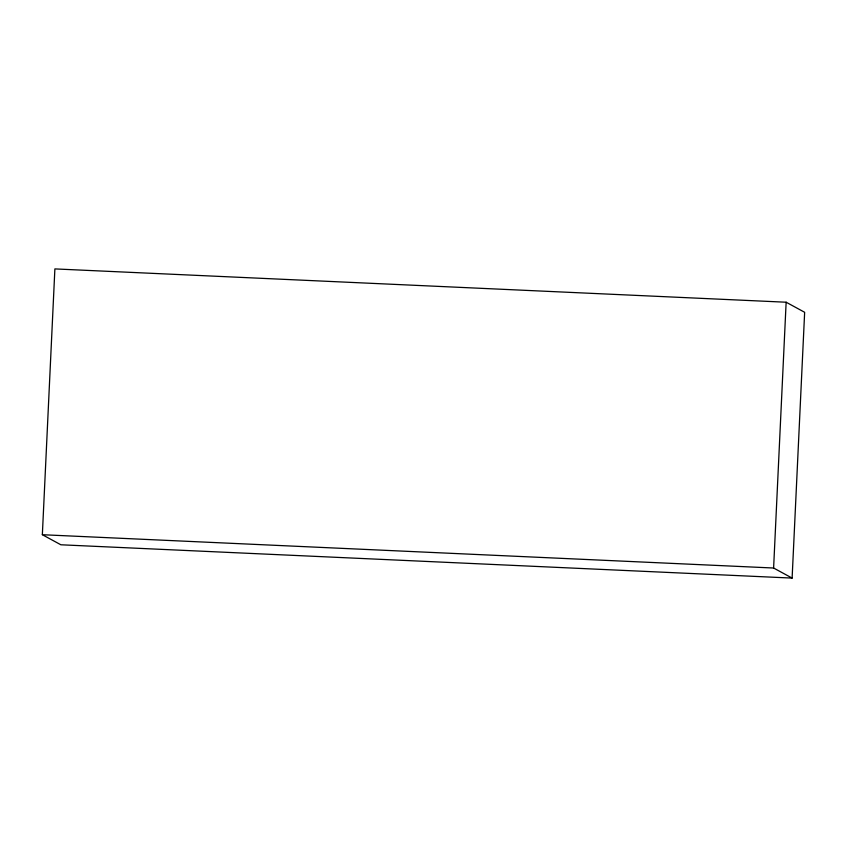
<?xml version="1.0" encoding="UTF-8"?>
<svg xmlns="http://www.w3.org/2000/svg" width="847" height="847" viewBox="0 0 847 847"><rect width="100%" height="100%" fill="white"/><g stroke="black" fill="none" stroke-linecap="round" stroke-linejoin="round"><path stroke-width="1.27" d="M42.35 534.711L54.886 268.912L786.143 302.22L804.65 312.289L792.114 578.088L60.857 544.78L42.35 534.711L773.607 568.019L792.114 578.088M773.607 568.019L786.143 302.22"/></g></svg>
